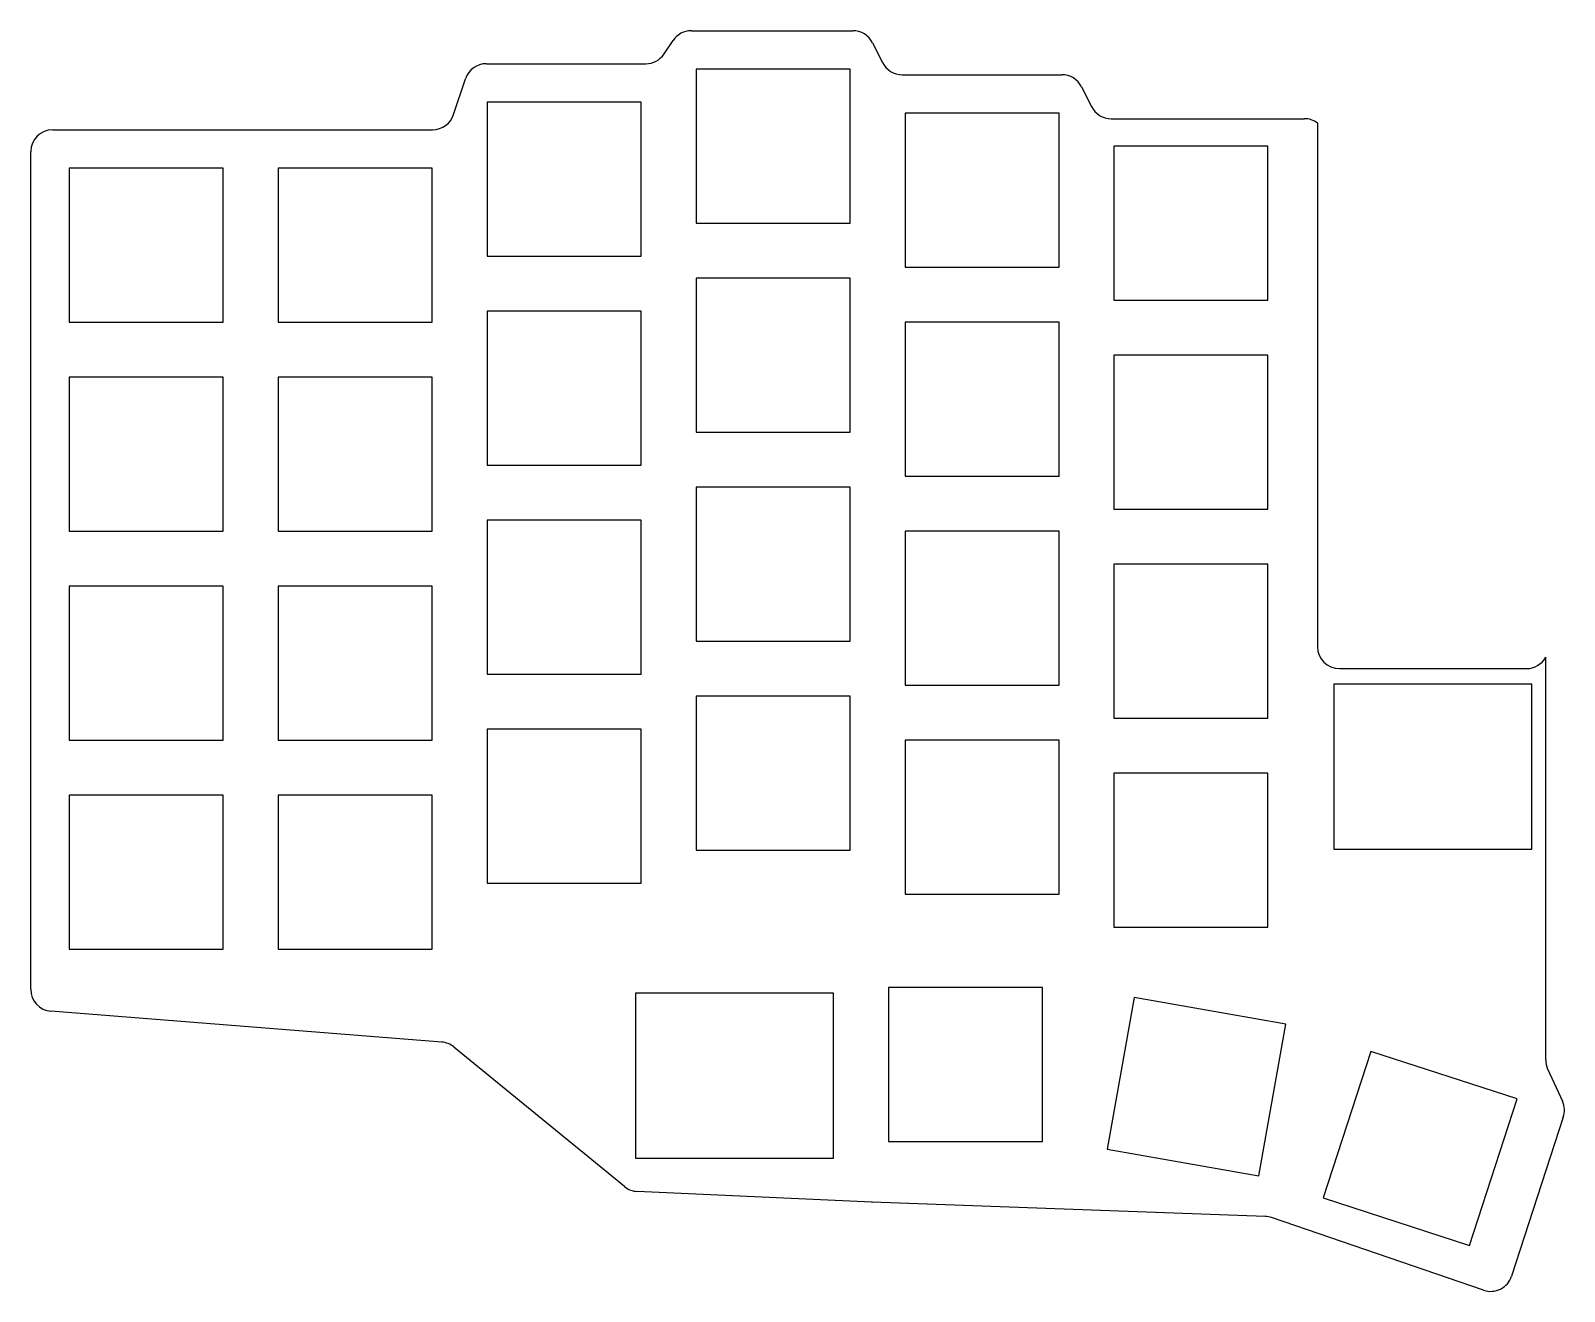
# Model space of a CAD drawing. Header units: millimetres. Extents: x 40 to 179, y -169 to -54.
import ezdxf

# ---------------------------------------------------------------- set-up
doc = ezdxf.new("R2010")
doc.units = ezdxf.units.MM

msp = doc.modelspace()

# ---------------------------------------------------------------- linework, layer by layer
for p, q in [((97.09, -56.61), (97.91, -55.39)), ((99.57, -54.5), (114.26, -54.5)), ((116.05, -55.61), (116.95, -57.39)), ((80.94, -57.5), (95.43, -57.5)), ((114, -58), (100, -58)), ((100, -58), (100, -72)), ((114, -72), (114, -58)), ((118.74, -58.5), (133.26, -58.5)), ((77.96, -62.13), (79.04, -58.87)), ((135.05, -59.61), (135.95, -61.39)), ((95, -61), (81, -61)), ((81, -61), (81, -75)), ((95, -75), (95, -61)), ((133, -62), (119, -62)), ((119, -62), (119, -76)), ((133, -76), (133, -62)), ((137.74, -62.5), (155.3, -62.5)), ((41.5, -63.5), (76.06, -63.5)), ((156.5, -62.9), (156.5, -110.5)), ((39.5, -141.65), (39.5, -65.5)), ((152, -65), (138, -65)), ((138, -65), (138, -79)), ((152, -79), (152, -65)), ((57, -67), (43, -67)), ((43, -67), (43, -81)), ((57, -81), (57, -67)), ((76, -67), (62, -67)), ((62, -67), (62, -81)), ((76, -81), (76, -67)), ((100, -72), (114, -72)), ((81, -75), (95, -75)), ((119, -76), (133, -76)), ((114, -77), (100, -77)), ((100, -77), (100, -91)), ((114, -91), (114, -77)), ((138, -79), (152, -79)), ((95, -80), (81, -80)), ((81, -80), (81, -94)), ((95, -94), (95, -80)), ((43, -81), (57, -81)), ((62, -81), (76, -81)), ((133, -81), (119, -81)), ((119, -81), (119, -95)), ((133, -95), (133, -81)), ((152, -84), (138, -84)), ((138, -84), (138, -98)), ((152, -98), (152, -84)), ((57, -86), (43, -86)), ((43, -86), (43, -100)), ((57, -100), (57, -86)), ((76, -86), (62, -86)), ((62, -86), (62, -100)), ((76, -100), (76, -86)), ((100, -91), (114, -91)), ((81, -94), (95, -94)), ((114, -96), (100, -96)), ((100, -96), (100, -110)), ((114, -110), (114, -96)), ((119, -95), (133, -95)), ((95, -99), (81, -99)), ((81, -99), (81, -113)), ((95, -113), (95, -99)), ((138, -98), (152, -98)), ((43, -100), (57, -100)), ((62, -100), (76, -100)), ((133, -100), (119, -100)), ((119, -100), (119, -114)), ((133, -114), (133, -100)), ((152, -103), (138, -103)), ((138, -103), (138, -117)), ((152, -117), (152, -103)), ((57, -105), (43, -105)), ((43, -105), (43, -119)), ((57, -119), (57, -105)), ((76, -105), (62, -105)), ((62, -105), (62, -119)), ((76, -119), (76, -105)), ((100, -110), (114, -110)), ((177.25, -148.07), (177.25, -111.47)), ((158.5, -112.5), (175.5, -112.5)), ((81, -113), (95, -113)), ((119, -114), (133, -114)), ((176, -113.9), (158, -113.9)), ((158, -113.9), (158, -128.9)), ((176, -128.9), (176, -113.9)), ((114, -115), (100, -115)), ((100, -115), (100, -129)), ((114, -129), (114, -115)), ((138, -117), (152, -117)), ((95, -118), (81, -118)), ((81, -118), (81, -132)), ((95, -132), (95, -118)), ((43, -119), (57, -119)), ((62, -119), (76, -119)), ((133, -119), (119, -119)), ((119, -119), (119, -133)), ((133, -133), (133, -119)), ((152, -122), (138, -122)), ((138, -122), (138, -136)), ((152, -136), (152, -122)), ((57, -124), (43, -124)), ((43, -124), (43, -138)), ((57, -138), (57, -124)), ((76, -124), (62, -124)), ((62, -124), (62, -138)), ((76, -138), (76, -124)), ((100, -129), (114, -129)), ((158, -128.9), (176, -128.9)), ((81, -132), (95, -132)), ((119, -133), (133, -133)), ((138, -136), (152, -136)), ((43, -138), (57, -138)), ((62, -138), (76, -138)), ((112.5, -142), (94.5, -142)), ((94.5, -142), (94.5, -157)), ((112.5, -157), (112.5, -142)), ((131.5, -141.5), (117.5, -141.5)), ((117.5, -141.5), (117.5, -155.5)), ((131.5, -155.5), (131.5, -141.5)), ((139.82, -142.39), (137.39, -156.18)), ((153.61, -144.82), (139.82, -142.39)), ((76.88, -146.45), (41.34, -143.65)), ((151.18, -158.61), (153.61, -144.82)), ((93.49, -159.58), (77.98, -146.9)), ((161.34, -147.3), (157.01, -160.61)), ((174.65, -151.62), (161.34, -147.3)), ((177.43, -148.89), (178.77, -151.83)), ((170.33, -164.94), (174.65, -151.62)), ((178.85, -153.28), (174.15, -167.72)), ((117.5, -155.5), (131.5, -155.5)), ((137.39, -156.18), (151.18, -158.61)), ((94.5, -157), (112.5, -157)), ((115.99, -161), (94.66, -160.03)), ((151.75, -162.31), (116.01, -161)), ((157.01, -160.61), (170.33, -164.94)), ((171.6, -169), (152.33, -162.41))]:
    msp.add_line(p, q)
for centre, start, end in [((99.57, -56.5), 90, 146.3099), ((114.26, -56.5), 26.5651, 90), ((95.43, -55.5), 270, 326.3099), ((80.94, -59.5), 90, 161.565), ((118.74, -56.5), 206.5651, 270), ((133.26, -60.5), 26.5651, 90), ((76.06, -61.5), 270, 341.565), ((137.74, -60.5), 206.5651, 270), ((155.3, -64.5), 53.0814, 90), ((41.5, -65.5), 90, 180), ((158.5, -110.5), 180, 270), ((175.5, -110.5), 270, 331.045), ((41.5, -141.65), 180, 265.486), ((76.72, -148.44), 50.7106, 85.486), ((179.25, -148.07), 180, 204.4845), ((176.95, -152.66), 342, 24.4845), ((94.75, -158.03), 230.7106, 267.3974), ((116.08, -159), 267.3974, 267.9084), ((151.68, -164.3), 71.134, 87.9084), ((172.25, -167.11), 251.134, 342)]:
    msp.add_arc(centre, 2, start, end)

doc.saveas('drawing.dxf')
